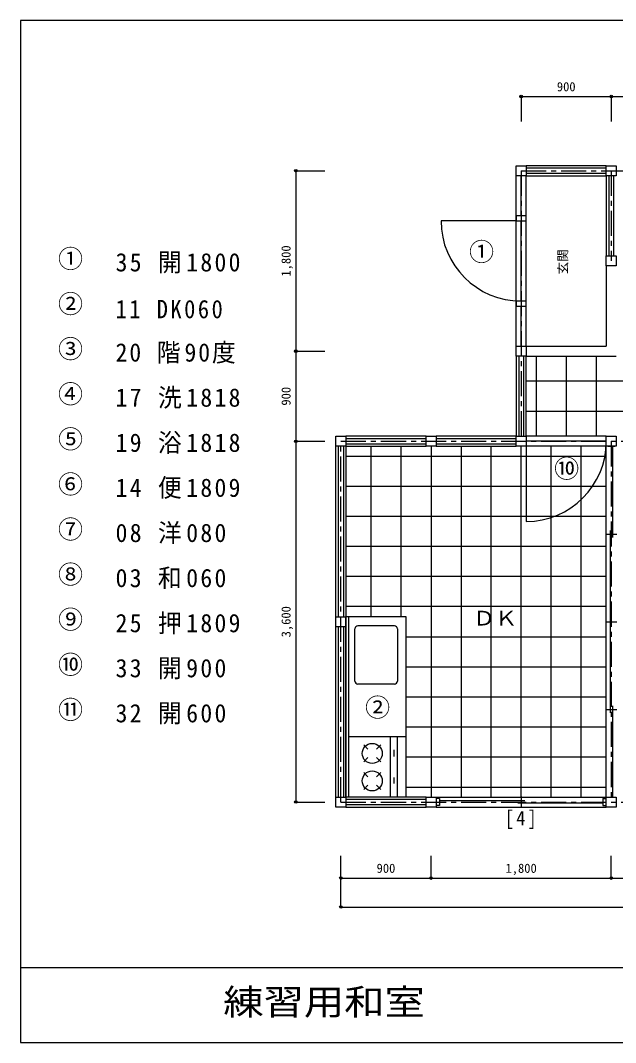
# Model space of a CAD drawing. Units: millimetres at full size, sheet at 1:50. Extents: x -7250 to 7250, y -5100 to 5100.
# Drawn here: x -7250 to -1308, y -5100 to 5100 of the extents above; entities that cross this region are included whole.
import ezdxf
from ezdxf.enums import TextEntityAlignment as Align

# ---------------------------------------------------------------- set-up
doc = ezdxf.new("R2010")
doc.units = ezdxf.units.MM
doc.header["$LTSCALE"] = 50
doc.header["$PDMODE"] = 32
doc.header["$PDSIZE"] = 25
doc.linetypes.add('CHAIN1', pattern=[8, 5, -1, 1, -1])
for name, color, linetype in [('0-0_中心線', 4, 'CHAIN1'), ('0-1_柱', 7, 'Continuous'), ('0-2_壁', 7, 'Continuous'), ('0-3_開閉口', 4, 'Continuous'), ('0-4_畳・床仕上げ', 4, 'Continuous'), ('0-5_家具設備', 4, 'Continuous'), ('0-6_文字', 3, 'Continuous'), ('0-7_寸法', 4, 'Continuous'), ('0-8_図名縮尺', 7, 'Continuous'), ('F-F', 7, 'Continuous')]:
    doc.layers.add(name, color=color, linetype=linetype)
doc.styles.add('ＭＳ ゴシック', font='')
doc.styles.get('ＭＳ ゴシック').set_extended_font_data('MS Gothic')

msp = doc.modelspace()

# ---------------------------------------------------------------- linework, layer by layer
at = {"layer": '0-0_中心線'}
for p, q in [((-2250, 3600), (3144.63, 3600)), ((-2250, 3600), (-2250, 900)), ((-1350, 3600), (-1350, 2700)), ((-1350, 900), (-1350, -2700))]:
    msp.add_line(p, q, dxfattribs=at)
for points in [[(-4050, -2700), (4950, -2700), (4950, 3600)], [(-4050, -2700), (-4050, 900), (4950, 900)]]:
    msp.add_lwpolyline(points, dxfattribs=at)
at = {"layer": '0-1_柱'}
for p, q in [((-2300, 3550), (-2300, 3650)), ((-2300, 3550), (-2300, 3650)), ((-2300, 3650), (-2200, 3650)), ((-2200, 3650), (-2200, 3550)), ((-2200, 3550), (-2300, 3550)), ((-1300, 3550), (-1400, 3550)), ((-2300, 1850), (-2200, 1850)), ((-2200, 1850), (-2200, 1750)), ((-4000, -850), (-4000, -950)), ((-4000, -850), (-4000, -950))]:
    msp.add_line(p, q, dxfattribs=at)
for points in [[(-2300, 3650), (-2200, 3650), (-2200, 3550), (-2300, 3550)], [(-1400, 3550), (-1400, 3650), (-1300, 3650), (-1300, 3550)], [(-2200, 1750), (-2300, 1750), (-2300, 1850)], [(-4000, -950), (-4100, -950), (-4100, -850), (-4000, -850)], [(-4000, -950), (-4100, -950), (-4100, -850), (-4000, -850)]]:
    msp.add_lwpolyline(points, dxfattribs=at)
for points in [[(-1400, 3550), (-1400, 3650), (-1300, 3650), (-1300, 3550)], [(-1400, 3550), (-1400, 3650), (-1300, 3650), (-1300, 3550)], [(-2300, 3100), (-2200, 3100), (-2200, 3150), (-2300, 3150)], [(-1300, 2650), (-1400, 2650), (-1400, 2750), (-1300, 2750)], [(-2300, 2250), (-2200, 2250), (-2200, 2300), (-2300, 2300)], [(-2200, 1750), (-2300, 1750), (-2300, 1850), (-2200, 1850)], [(-4100, 850), (-4100, 950), (-4000, 950), (-4000, 850)], [(-4000, 850), (-4100, 850), (-4100, 950), (-4000, 950)], [(-3200, 850), (-3200, 950), (-3100, 950), (-3100, 850)], [(-3200, 850), (-3200, 950), (-3100, 950), (-3100, 850)], [(-2300, 850), (-2300, 950), (-2200, 950), (-2200, 850)], [(-2200, 850), (-2300, 850), (-2300, 950), (-2200, 950)], [(-2200, 950), (-2200, 850), (-2300, 850), (-2300, 950)], [(-1400, 850), (-1400, 950), (-1300, 950), (-1300, 850)], [(-1300, 850), (-1400, 850), (-1400, 950), (-1300, 950)], [(-1300, 950), (-1300, 850), (-1400, 850), (-1400, 950)], [(-4100, -2750), (-4100, -2650), (-4000, -2650), (-4000, -2750)], [(-4000, -2750), (-4100, -2750), (-4100, -2650), (-4000, -2650)], [(-3200, -2750), (-3200, -2650), (-3100, -2650), (-3100, -2750)], [(-3200, -2750), (-3200, -2650), (-3100, -2650), (-3100, -2750)], [(-1400, -2750), (-1400, -2650), (-1300, -2650), (-1300, -2750)], [(-1400, -2750), (-1400, -2650), (-1300, -2650), (-1300, -2750)], [(-1300, -2750), (-1400, -2750), (-1400, -2650), (-1300, -2650)]]:
    msp.add_lwpolyline(points, close=True, dxfattribs=at)
at = {"layer": '0-2_壁'}
for p, q in [((-1400, 3650), (-2200, 3650)), ((-1400, 3625), (-2200, 3625)), ((-2200, 3575), (-1400, 3575)), ((-2200, 3550), (-1400, 3550)), ((-1400, 3550), (-1400, 2750)), ((-1375, 3550), (-1375, 2750)), ((-1325, 2750), (-1325, 3550)), ((-2300, 1750), (-2300, 950)), ((-2275, 1750), (-2275, 950)), ((-2225, 950), (-2225, 1750)), ((-2200, 950), (-2200, 1750)), ((-3200, 950), (-4000, 950)), ((-3200, 925), (-4000, 925)), ((-2300, 950), (-3100, 950)), ((-2300, 925), (-3100, 925)), ((-4100, -850), (-4100, 850)), ((-4075, -850), (-4075, 850)), ((-4025, 850), (-4025, -850)), ((-4000, 875), (-3200, 875)), ((-4000, 850), (-4000, -850)), ((-4000, 850), (-3200, 850)), ((-3100, 875), (-2300, 875)), ((-3100, 850), (-2300, 850)), ((-4100, -2650), (-4100, -950)), ((-4075, -2650), (-4075, -950)), ((-4025, -950), (-4025, -2650)), ((-3200, -2650), (-4000, -2650)), ((-3200, -2675), (-4000, -2675)), ((-4000, -2725), (-3200, -2725)), ((-4000, -2750), (-3200, -2750))]:
    msp.add_line(p, q, dxfattribs=at)
at = {"layer": '0-3_開閉口'}
for p, q in [((-2300, 1850), (-2300, 3550)), ((-2200, 1850), (-2200, 3550)), ((-2300, 3100), (-3050, 3100)), ((-1400, 950), (-2200, 950)), ((-1400, -2650), (-1400, 850)), ((-1385, 850), (-1315, 850)), ((-1338, 850), (-1338, -60)), ((-1338, -1740), (-1338, -2650)), ((-3100, -2650), (-1400, -2650)), ((-1385, -2650), (-1315, -2650)), ((-3065, -2665), (-3100, -2665)), ((-3065, -2735), (-3100, -2735)), ((-3100, -2750), (-1400, -2750)), ((-3065, -2665), (-3065, -2735)), ((-1435, -2665), (-1400, -2665)), ((-1435, -2665), (-1435, -2735)), ((-1435, -2735), (-1400, -2735))]:
    msp.add_line(p, q, dxfattribs=at)
at = {"layer": '0-3_開閉口', "color": 2}
for p, q in [((-2250, 3150), (-2250, 3550)), ((-2250, 2300), (-2250, 3100)), ((-2250, 2300), (-2250, 3100)), ((-2250, 1850), (-2250, 2250)), ((-2250, 1850), (-2250, 2250)), ((-1400, 900), (-2200, 900)), ((-2215, -2688), (-3065, -2688)), ((-1435, -2712), (-2285, -2712))]:
    msp.add_line(p, q, dxfattribs=at)
at = {"layer": '0-3_開閉口', "color": 7}
for p, q in [((-1405, -25), (-1295, -25)), ((-1405, -900), (-1295, -900)), ((-1405, -1775), (-1295, -1775)), ((-2250, -2645), (-2250, -2755))]:
    msp.add_line(p, q, dxfattribs=at)
at = {"layer": '0-3_開閉口'}
for points in [[(-1400, 850), (-2200, 850), (-2200, 100)], [(-1362, 10), (-1362, -900), (-1362, -1810)]]:
    msp.add_lwpolyline(points, dxfattribs=at)
for centre, start, end in [((-2250, 3100), 180, 270), ((-2200, 900), 270, 0)]:
    msp.add_arc(centre, 800, start, end, dxfattribs=at)
at = {"layer": '0-4_畳・床仕上げ'}
for p, q in [((-1400, 2650), (-1400, 1850)), ((-2200, 1850), (-1400, 1850)), ((-2200, 1750), (-1300, 1750)), ((-2100, 1750), (-2100, 950)), ((-1800, 1750), (-1800, 950)), ((-1500, 1750), (-1500, 950)), ((3100, 1500), (-2200, 1500)), ((-2200, 1200), (3100, 1200)), ((-3750, 850), (-3750, -850)), ((-3450, 850), (-3450, -850)), ((-3150, 850), (-3150, -2650)), ((-2850, 850), (-2850, -2650)), ((-2550, -2650), (-2550, 850)), ((-2250, -2650), (-2250, 850)), ((-1950, -2650), (-1950, 850)), ((-1650, -2650), (-1650, 850)), ((-1400, 750), (-4000, 750)), ((-1400, 450), (-4000, 450)), ((-1400, 150), (-4000, 150)), ((-1400, -150), (-4000, -150)), ((-1400, -450), (-4000, -450)), ((-1400, -750), (-4000, -750)), ((-3400, -1050), (-1400, -1050)), ((-3400, -1350), (-1400, -1350)), ((-3400, -1650), (-1400, -1650)), ((-3400, -1950), (-1400, -1950)), ((-3400, -2250), (-1400, -2250)), ((-3400, -2550), (-1400, -2550))]:
    msp.add_line(p, q, dxfattribs=at)
at = {"layer": '0-5_家具設備'}
for p, q in [((-3400, -850), (-4000, -850)), ((-4000, -2650), (-4000, -850)), ((-3970, -2650), (-3970, -850)), ((-3400, -2650), (-3400, -850)), ((-3910.19, -1492.72), (-3910.19, -971.05)), ((-3515.73, -941.05), (-3880.19, -941.05)), ((-3485.73, -971.05), (-3485.73, -1492.72)), ((-3515.73, -1522.72), (-3880.19, -1522.72)), ((-3400, -2050), (-3970, -2050)), ((-3822.12, -2129.58), (-3779.69, -2172.01)), ((-3694.84, -2172.01), (-3652.41, -2129.58)), ((-3556.47, -2650), (-3556.47, -2050)), ((-3485.73, -2650), (-3485.73, -2050)), ((-3521.64, -2179.96), (-3521.64, -2245.89)), ((-3822.12, -2299.29), (-3779.69, -2256.86)), ((-3694.84, -2256.86), (-3652.41, -2299.29)), ((-3822.12, -2404.69), (-3779.69, -2447.12)), ((-3652.41, -2404.69), (-3694.84, -2447.12)), ((-3779.69, -2531.97), (-3822.12, -2574.4)), ((-3694.84, -2531.97), (-3652.41, -2574.4)), ((-3521.64, -2455.65), (-3521.64, -2515.58)), ((-3400, -2650), (-4000, -2650))]:
    msp.add_line(p, q, dxfattribs=at)
at = {"layer": '0-5_家具設備', "color": 7}
msp.add_line((-4000, -950), (-4000, -2650), dxfattribs=at)
at = {"layer": '0-5_家具設備'}
for centre in [(-3737.26, -2214.43), (-3737.26, -2489.55)]:
    msp.add_circle(centre, 100, dxfattribs=at)
for centre, start, end in [((-3880.19, -971.05), 90, 180), ((-3515.73, -971.05), 0, 90), ((-3880.19, -1492.72), 180, 270), ((-3515.73, -1492.72), 270, 0)]:
    msp.add_arc(centre, 30, start, end, dxfattribs=at)
at = {"layer": '0-7_寸法'}
for p, q in [((-2250, 4340.55), (-1350, 4340.55)), ((-2250, 4340.55), (-2250, 4092.52)), ((-1350, 4340.55), (-1350, 4092.52)), ((-1350, 4340.55), (-450, 4340.55)), ((-4500, 3600), (-4500, 1800)), ((-4500, 3600), (-4210.63, 3600)), ((-4500, 1800), (-4210.63, 1800)), ((-4500, 1800), (-4500, 900)), ((-4500, 900), (-4210.63, 900)), ((-4500, 900), (-4500, -2700)), ((-4500, -2700), (-4210.63, -2700)), ((-4050, -3458.66), (-4050, -3238.19)), ((-3150, -3458.66), (-3150, -3238.19)), ((-1350, -3458.66), (-1350, -3238.19)), ((-4050, -3458.66), (-3150, -3458.66)), ((-4050, -3748.03), (-4050, -3458.66)), ((-3150, -3458.66), (-1350, -3458.66)), ((-1350, -3458.66), (-450, -3458.66)), ((-4050, -3748.03), (4950, -3748.03))]:
    msp.add_line(p, q, dxfattribs=at)
for p in [(-2250, 4340.55), (-1350, 4340.55), (-4500, 3600), (-4500, 1800), (-4500, 900), (-4500, -2700), (-4050, -3458.66), (-3150, -3458.66), (-1350, -3458.66), (-4050, -3748.03)]:
    msp.add_point(p, dxfattribs=at)
at = {"layer": 'F-F'}
msp.add_line((-7250, -4350), (7250, -4350), dxfattribs=at)
msp.add_lwpolyline([(-7250, -5100), (7250, -5100), (7250, 5100), (-7250, 5100)], close=True, dxfattribs=at)

# ---------------------------------------------------------------- texts
at = {"layer": '0-0_中心線', "color": 3, "style": 'ＭＳ ゴシック'}
msp.add_text('①', height=183.3, dxfattribs=at).set_placement((-2770.67, 2644.69), align=Align.BOTTOM_LEFT)
at = {"layer": '0-6_文字', "style": 'ＭＳ ゴシック'}
for s, p in [('①', (-6875, 2575)), ('①', (-6875, 2575)), ('②', (-6875, 2125)), ('③', (-6875, 1675)), ('④', (-6875, 1225)), ('⑤', (-6875, 775)), ('⑩', (-1921.06, 481.3)), ('⑥', (-6875, 325)), ('⑦', (-6875, -125)), ('⑧', (-6875, -575)), ('⑨', (-6875, -1025)), ('⑩', (-6875, -1475)), ('⑪', (-6875, -1925)), ('②', (-3808.86, -1902.56))]:
    msp.add_text(s, height=183.3, dxfattribs=at).set_placement(p, align=Align.BOTTOM_LEFT)
at = {"layer": '0-6_文字', "color": 4, "style": 'ＭＳ ゴシック'}
msp.add_text('玄関', height=91.64, rotation=90, dxfattribs=at).set_placement((-1760.44, 2566.8), align=Align.BOTTOM_LEFT)
at = {"layer": '0-6_文字', "color": 7, "style": 'ＭＳ ゴシック', "width": 1.1}
msp.add_text('ＤＫ', height=146.6, dxfattribs=at).set_placement((-2730.28, -982.05), align=Align.BOTTOM_LEFT)
at = {"layer": '0-6_文字', "char_height": 183.3, "attachment_point": 7, "style": 'ＭＳ ゴシック'}
for s, insert in [('\\T1.19;\\W0.95;35\\~開1800', (-6300, 2575)), ('\\T1.22;\\W0.9;11\\~DK060', (-6300, 2125)), ('\\T1.16;\\W0.95;20\\~階90度', (-6300, 1675)), ('\\T1.19;\\W0.95;17\\~洗1818', (-6300, 1225)), ('\\T1.19;\\W0.95;19\\~浴1818', (-6300, 775)), ('\\T1.19;\\W0.95;14\\~便1809', (-6300, 325)), ('\\T1.19;\\W0.95;08\\~洋080', (-6300, -125)), ('\\T1.19;\\W0.95;03\\~和060', (-6300, -575)), ('\\T1.19;\\W0.95;25\\~押1809', (-6300, -1025)), ('\\T1.19;\\W0.95;33\\~開900', (-6300, -1475)), ('\\T1.19;\\W0.95;32\\~開600', (-6300, -1925))]:
    msp.add_mtext(s, dxfattribs=dict(at, insert=insert))
at = {"layer": '0-6_文字', "color": 7, "insert": (-2412.79, -2967.42), "char_height": 146.6, "attachment_point": 7, "style": 'ＭＳ ゴシック'}
msp.add_mtext('\\T1.27;\\W0.9;[4]', dxfattribs=at)
at = {"layer": '0-7_寸法', "style": 'ＭＳ ゴシック'}
for s, p in [('900', (-1893.75, 4365.55)), ('900', (-3693.75, -3433.66)), ('1,800', (-2406.25, -3433.66))]:
    msp.add_text(s, height=91.64, dxfattribs=at).set_placement(p, align=Align.BOTTOM_LEFT)
for s, p in [('1,800', (-4525, 2543.75)), ('900', (-4525, 1256.25)), ('3,600', (-4525, -1056.25))]:
    msp.add_text(s, height=91.64, rotation=90, dxfattribs=at).set_placement(p, align=Align.BOTTOM_LEFT)
at = {"layer": '0-8_図名縮尺', "color": 2, "style": 'ＭＳ ゴシック', "width": 1.15}
msp.add_text('練習用和室', height=256.6, dxfattribs=at).set_placement((-5225, -4900), align=Align.BOTTOM_LEFT)

doc.saveas('drawing.dxf')
